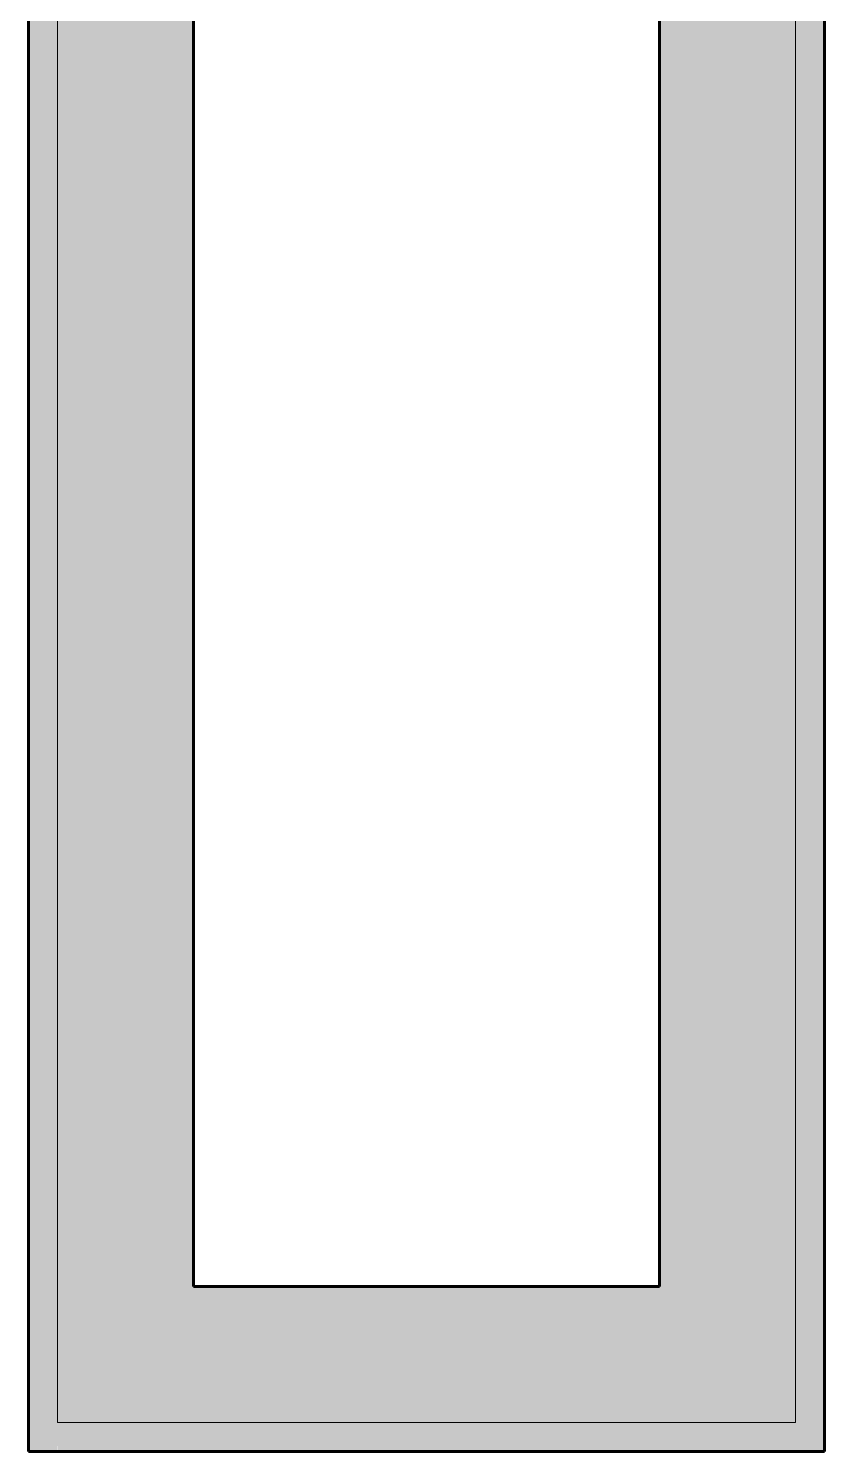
# Model space of a CAD drawing. Header units: inches. Extents: x -4169 to -1846, y 9706 to 12377.
# Drawn here: x -2768.77 to -2748.27, y 9939.19 to 9975.84 of the extents above; entities that cross this region are included whole.
import ezdxf

# ---------------------------------------------------------------- set-up
doc = ezdxf.new("R2010")
doc.units = ezdxf.units.IN
doc.header["$MEASUREMENT"] = 0
for name, color, linetype, lineweight in [('0-1', 7, 'Continuous', 5), ('A-WALL-4', 250, 'Continuous', 60), ('A-WALL-5', 10, 'Continuous', 18), ('A-WALL-6', 13, 'Continuous', 18), ('A-WALL-7', 23, 'Continuous', 5)]:
    doc.layers.add(name, color=color, linetype=linetype, lineweight=lineweight)

# ---------------------------------------------------------------- blocks, each defined once
blk = doc.blocks.new('CTR - 1st Phase - Shell_rvt-1-ENLARGED RCP - 1ST FLOOR PLAN')
at = {"layer": 'A-WALL-6'}
for points in [[(-2768.024, 9939.939), (-2764.524, 9939.939), (-2764.524, 10011.589), (-2768.024, 10011.589), (-2768.024, 9947.503)], [(-2749.024, 9939.939), (-2748.274, 9939.939), (-2748.274, 10009.089), (-2749.024, 10009.089), (-2749.024, 9943.439)], [(-2764.524, 9939.939), (-2749.024, 9939.939), (-2749.024, 9943.439), (-2764.524, 9943.439)]]:
    blk.add_hatch(color=256, dxfattribs=at).paths.add_polyline_path(points, flags=0)
at = {"layer": 'A-WALL-7'}
for points in [[(-2752.524, 9943.439), (-2749.024, 9943.439), (-2749.024, 10011.589), (-2752.524, 10011.589), (-2752.524, 9947.503)], [(-2768.774, 9939.189), (-2768.024, 9939.189), (-2768.024, 10009.089), (-2768.774, 10009.089), (-2768.774, 9943.439)], [(-2749.024, 9939.189), (-2748.274, 9939.189), (-2748.274, 9939.939), (-2768.024, 9939.939), (-2768.016, 9939.189), (-2752.524, 9939.189)]]:
    blk.add_hatch(color=256, dxfattribs=at).paths.add_polyline_path(points, flags=0)
at = {"layer": 'A-WALL-4'}
for p, q in [((-2768.774, 9939.189), (-2768.774, 10009.089)), ((-2764.524, 10009.089), (-2764.524, 9943.439)), ((-2752.524, 9943.439), (-2752.524, 10009.089)), ((-2748.274, 10009.089), (-2748.274, 9943.439)), ((-2764.524, 9943.439), (-2752.524, 9943.439)), ((-2748.274, 9943.439), (-2748.274, 9939.939)), ((-2748.274, 9939.939), (-2748.274, 9939.189)), ((-2768.024, 9939.189), (-2768.774, 9939.189)), ((-2764.524, 9939.189), (-2768.024, 9939.189)), ((-2748.274, 9939.189), (-2764.524, 9939.189))]:
    blk.add_line(p, q, dxfattribs=at)
at = {"layer": 'A-WALL-5'}
for p, q in [((-2768.024, 9939.939), (-2768.024, 10009.089)), ((-2749.024, 9943.439), (-2749.024, 10009.089)), ((-2749.024, 9939.939), (-2749.024, 9943.439)), ((-2768.024, 9939.939), (-2764.524, 9939.939)), ((-2749.024, 9939.939), (-2764.524, 9939.939))]:
    blk.add_line(p, q, dxfattribs=at)

msp = doc.modelspace()

# ---------------------------------------------------------------- block references
at = {"layer": '0-1'}
msp.add_blockref('CTR - 1st Phase - Shell_rvt-1-ENLARGED RCP - 1ST FLOOR PLAN', (0, 0), dxfattribs=at)

doc.saveas('drawing.dxf')
